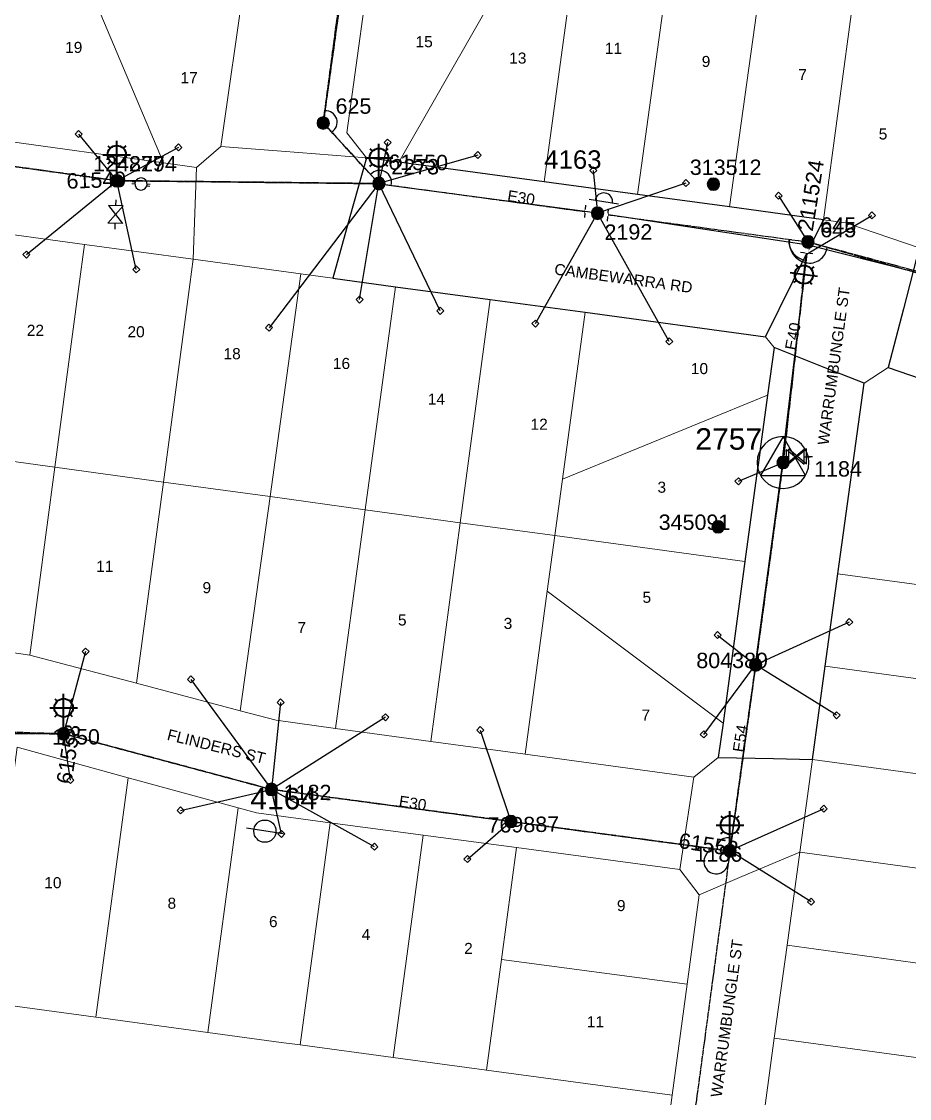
# Model space of a CAD drawing. Header units: metres. Extents: x 308227 to 308844, y 6250515 to 6251122.
# Drawn here: x 308340.4 to 308484.8, y 6250651.2 to 6250826.3 of the extents above; entities that cross this region are included whole.
import ezdxf
from ezdxf.enums import TextEntityAlignment as Align

# ---------------------------------------------------------------- set-up
doc = ezdxf.new("R2010")
doc.units = ezdxf.units.M
doc.linetypes.add('Cable Exist OH', pattern=[1, 1, 0])
doc.layers.get('0').update_dxf_attribs({"color": 6})
for name, color, linetype, lineweight in [('Cadastre Land Parcels_SP_EXT', 9, 'Continuous', 5), ('Cadastre Road Names_SP_HV_LV_SL_EXT', 9, 'Continuous', 5), ('Cadastre Roads_SP_EXT', 9, 'Continuous', 5)]:
    doc.layers.add(name, color=color, linetype=linetype, lineweight=lineweight)
for name, color, linetype in [('Equip_SP_HV_EXT', 7, 'Continuous'), ('Equip_SP_LV_EXT', 7, 'Continuous'), ('Equip_SP_SL_EXT', 7, 'Continuous'), ('Mains_HV_EXT', 7, 'Continuous'), ('Mains_LV_EXT', 7, 'Continuous'), ('Mains_SL_EXT', 7, 'Continuous'), ('OH_Details_SP_MISC', 7, 'Continuous'), ('Services_SP_EXT', 7, 'Continuous'), ('Sub_SP_TR_HV_LV_EXT', 7, 'Continuous'), ('SupportsOH_SP_TR_HV_LV_SL_EXT', 7, 'Continuous')]:
    doc.layers.add(name, color=color, linetype=linetype)
doc.layers.add('Features_HIDE', color=1, linetype='Continuous', plot=False)
doc.layers.get('0').freeze()
doc.styles.add('HVSW_LABEL', font='arial.ttf')
doc.styles.add('iecARIAL', font='arial.ttf', dxfattribs={"height": 2})
doc.styles.add('POLE_LABEL', font='arial.ttf')
doc.styles.get("Standard").update_dxf_attribs({"font": 'arial.ttf'})

# ---------------------------------------------------------------- blocks, each defined once
blk = doc.blocks.new('SUB_POLE_EXT')
blk.add_wipeout([(0, 4.22), (0.42, 4.2), (0.83, 4.14), (1.21, 4.05), (1.62, 3.9), (1.99, 3.72), (2.35, 3.51), (2.68, 3.26), (2.99, 2.99), (3.28, 2.66), (3.52, 2.34), (3.76, 1.92), (3.9, 1.62), (4.04, 1.23), (4.18, 0.63), (4.22, 0), (4.18, -0.61), (4.06, -1.15), (3.9, -1.62), (3.58, -2.24), (3.22, -2.73), (2.97, -3.01), (2.68, -3.26), (2.36, -3.5), (2, -3.72), (1.64, -3.89), (1.25, -4.03), (0.82, -4.14), (0.42, -4.2), (0, -4.22), (-0.41, -4.2), (-0.8, -4.15), (-1.21, -4.05), (-1.62, -3.9), (-1.99, -3.73), (-2.35, -3.51), (-2.68, -3.26), (-2.96, -3.02), (-3.23, -2.72), (-3.51, -2.35), (-3.71, -2.01), (-3.91, -1.6), (-4.05, -1.21), (-4.16, -0.76), (-4.22, -0.14), (-4.21, 0.39), (-4.14, 0.83), (-4.03, 1.27), (-3.9, 1.63), (-3.71, 2.02), (-3.5, 2.37), (-3.28, 2.67), (-2.99, 2.99), (-2.68, 3.27), (-2.33, 3.52), (-1.98, 3.73), (-1.63, 3.9), (-1.2, 4.05), (-0.78, 4.15), (-0.4, 4.21)])
blk.add_line((2.16, 0.48), (2.16, 0.48, 0))
blk.add_lwpolyline([(-4.22, 0, 1), (4.22, 0, 1)], format="xyb", close=True)
blk.add_lwpolyline([(2.14, 0.52), (0, 4.22), (-3.66, -2.11), (3.66, -2.11)], close=True)
for tag, height, flags, p in [('ASSET_NUM', 3.5, 8, (2, 2)), ('STREET_CODE', 0.2, 9, (1.5, 0)), ('CONSTRUCTED_VOLTAGE', 0.2, 9, (1.5, -0.2)), ('OPERATING_VOLTAGE', 0.2, 9, (1.5, -0.6)), ('OPERATED_BY', 0.2, 9, (1.5, -0.8)), ('ORIENTATION', 0.2, 9, (1.5, -1.2)), ('OWNED_BY', 0.2, 9, (1.5, -1.4)), ('SECONDARY_VOLTAGE', 0.2, 9, (1.5, -1.6)), ('STATE', 0.2, 9, (1.5, -1.8)), ('NO_PHASES', 0.2, 9, (1.5, -0.4)), ('MAINTAINED_BY', 0.2, 9, (1.5, -1)), ('SUBSTATION_TYPE', 0.2, 9, (1.5, -2)), ('STREETNAME', 0.2, 9, (1.5, -2.8)), ('SUBURB', 0.2, 9, (1.5, -3)), ('Z', 0.2, 1, (1.5, -3.4)), ('USAGE', 0.2, 9, (1.5, -2.2)), ('LEGEND', 0.2, 9, (1.5, -2.4)), ('LOCATION', 0.2, 9, (1.5, -2.6)), ('NOTES', 0.2, 9, (1.5, -3.2))]:
    blk.add_attdef(tag, text='', height=height, dxfattribs=dict(flags=flags)).set_placement(p, align=Align.MIDDLE_LEFT)
blk = doc.blocks.new('LV_OH_LINKS_OPEN_EXT')
for p, q in [((-0.17, 4.97), (-0.17, 5.46)), ((0.17, 4.97), (0.17, 5.46)), ((-0.17, 3), (-0.17, 2.5)), ((0.17, 3), (0.17, 2.5))]:
    blk.add_line(p, q)
blk.add_lwpolyline([(0, 2.99, 1), (0, 4.98, 1)], format="xyb", close=True)
at = {"flags": 9}
for tag, p in [('ACTUAL_STATUS', (0, 0)), ('CONSTRUCTED_VOLTAGE', (0, -0.2)), ('OPERATING_VOLTAGE', (0, -0.6)), ('ORIENTATION', (0, -0.8)), ('OWNED_BY', (0, -1)), ('STATE', (0, -1.2)), ('SWITCH_TYPE', (0, -1.4)), ('NO_PHASES', (0, -0.4)), ('USAGE', (0, -1.6)), ('LEGEND', (0, -1.8)), ('NOTES', (0, -2))]:
    blk.add_attdef(tag, text='', height=0.2, dxfattribs=at).set_placement(p, align=Align.MIDDLE_LEFT)
at = {"flags": 1}
blk.add_attdef('Z', (0, 0), '', height=0.2, dxfattribs=at)
blk = doc.blocks.new('LV_OH_LINKS_DISTFUSE_EXT')
for p, q in [((0, 0), (0.96, 0)), ((3.84, 0), (4.8, 0))]:
    blk.add_line(p, q)
blk.add_lwpolyline([(3.84, -1.2), (3.84, 1.2), (0.96, -1.2), (0.96, 1.2)], close=True)
at = {"flags": 9}
for tag, p in [('ACTUAL_STATUS', (0, 0)), ('CONSTRUCTED_VOLTAGE', (0, -0.2)), ('OPERATING_VOLTAGE', (0, -0.6)), ('ORIENTATION', (0, -0.8)), ('OWNED_BY', (0, -1)), ('STATE', (0, -1.2)), ('SWITCH_TYPE', (0, -1.4)), ('NO_PHASES', (0, -0.4)), ('USAGE', (0, -1.6)), ('NOTES', (0, -1.8))]:
    blk.add_attdef(tag, text='', height=0.2, dxfattribs=at).set_placement(p, align=Align.MIDDLE_LEFT)
at = {"flags": 1}
blk.add_attdef('Z', (0, 0), '', height=0.2, dxfattribs=at)
blk = doc.blocks.new('SL_LANTERN_EXT')
at = {"lineweight": 40}
for p, q in [((-1.46, 5.68), (-1.06, 5.28)), ((0, 1.97), (0, 6.47)), ((1.46, 5.68), (1.06, 5.28)), ((-2.25, 4.22), (2.25, 4.22)), ((-1.46, 2.76), (-1.06, 3.16)), ((0, 0), (0, 2.72)), ((1.46, 2.76), (1.06, 3.16))]:
    blk.add_line(p, q, dxfattribs=at)
blk.add_circle((0, 4.22), 1.5, dxfattribs=at)
at = {"style": 'iecARIAL', "flags": 8}
blk.add_attdef('ASSET_NUM', (1.5, 1.5), '', height=2.5, dxfattribs=at)
for tag, p, height, flags in [('OPERATING_VOLTAGE', (0.98, -1.65), 0.2, 9), ('ORIENTATION', (0.98, -1.85), 0.2, 9), ('CONSTRUCTED_VOLTAGE', (0.98, -0.65), 0.2, 9), ('CONTROL_TYPE', (0.98, -0.85), 0.2, 9), ('LANTERN_PURPOSE', (0.98, -1.05), 0.2, 9), ('LANTERN_TYPE', (0.98, -1.25), 0.2, 9), ('NO_PHASES', (0.98, -1.45), 0.2, 9), ('LNUMBER', (2.18, -3.25), 2.5, 8), ('OWNED_BY', (0.98, -2.05), 0.2, 9), ('STATE', (0.98, -2.25), 0.2, 9), ('USAGE', (0.98, -2.45), 0.2, 9), ('CEXIST', (0.98, -2.65), 0.2, 9), ('CNEW', (0.98, -2.85), 0.2, 9), ('CNUMBER', (0.98, -3.05), 0.2, 9), ('CREMOVE', (0.98, -3.25), 0.2, 9), ('CREPLACE', (0.98, -3.45), 0.2, 9), ('LKINGHEIGHT', (0.98, -3.65), 0.2, 9), ('LBRACKET', (0.98, -3.85), 0.2, 9), ('LBRACKETVOCAB', (0.98, -4.05), 0.2, 9), ('LCATEGORY', (0.98, -4.25), 0.2, 9), ('LCHARGE1', (0.98, -4.45), 0.2, 9), ('LCHARGE1PERCENT', (0.98, -4.65), 0.2, 9), ('LCHARGE2', (0.98, -4.85), 0.2, 9), ('LCHARGE2PERCENT', (0.98, -5.05), 0.2, 9), ('LCHARGE3', (0.98, -5.25), 0.2, 9), ('LCHARGE3PERCENT', (0.98, -5.45), 0.2, 9), ('LEXIST', (0.98, -5.65), 0.2, 9), ('LLAMP', (0.98, -5.85), 0.2, 9), ('LLAMPVOCAB', (0.98, -6.05), 0.2, 9), ('LMAST', (0.98, -6.25), 0.2, 9), ('LMASTVOCAB', (0.98, -6.45), 0.2, 9), ('LNEW', (0.98, -6.65), 0.2, 9), ('LANTNUMBER', (0.98, -6.85), 0.2, 9), ('LOUTREACH', (0.98, -7.25), 0.2, 9), ('LOUTREACHVOCAB', (0.98, -7.45), 0.2, 9), ('LRATECODE', (0.98, -7.65), 0.2, 9), ('LREMOVE', (0.98, -7.85), 0.2, 9), ('LREPLACE', (0.98, -8.05), 0.2, 9), ('LTYPE', (0.98, -8.25), 0.2, 9), ('LTYPEVOCAB', (0.98, -8.45), 0.2, 9), ('LEGEND', (0.98, -8.65), 0.2, 9), ('LOCATION', (0.98, -8.85), 0.2, 9), ('STREETNAME', (0.98, -9.25), 0.2, 9), ('SUBURB', (0.98, -9.45), 0.2, 1), ('NOTES', (0.98, -9.05), 0.2, 9)]:
    blk.add_attdef(tag, p, '', height=height, dxfattribs=dict(flags=flags))
blk = doc.blocks.new('*U135')
at = {"lineweight": 40}
for p, q in [((0, 0), (-0.48, -3.84)), ((-0.38, -3.09), (-0.94, -7.56)), ((1.57, -5.6), (-2.89, -5.05)), ((-1.93, -3.7), (-1.58, -4.14)), ((0.97, -4.06), (0.52, -4.4)), ((-2.29, -6.59), (-1.84, -6.25)), ((0.61, -6.95), (0.26, -6.51))]:
    blk.add_line(p, q, dxfattribs=at)
blk.add_circle((-0.66, -5.32), 1.5, dxfattribs=at)
at = {"style": 'iecARIAL', "flags": 8}
blk.add_attdef('ASSET_NUM', (1.5, 1.5), '', height=2.5, dxfattribs=at)
for tag, p, height, flags in [('OPERATING_VOLTAGE', (0.98, -1.65), 0.2, 9), ('ORIENTATION', (0.98, -1.85), 0.2, 9), ('CONSTRUCTED_VOLTAGE', (0.98, -0.65), 0.2, 9), ('CONTROL_TYPE', (0.98, -0.85), 0.2, 9), ('LANTERN_PURPOSE', (0.98, -1.05), 0.2, 9), ('LANTERN_TYPE', (0.98, -1.25), 0.2, 9), ('NO_PHASES', (0.98, -1.45), 0.2, 9), ('LNUMBER', (2.18, -3.25), 2.5, 8), ('OWNED_BY', (0.98, -2.05), 0.2, 9), ('STATE', (0.98, -2.25), 0.2, 9), ('USAGE', (0.98, -2.45), 0.2, 9), ('CEXIST', (0.98, -2.65), 0.2, 9), ('CNEW', (0.98, -2.85), 0.2, 9), ('CNUMBER', (0.98, -3.05), 0.2, 9), ('CREMOVE', (0.98, -3.25), 0.2, 9), ('CREPLACE', (0.98, -3.45), 0.2, 9), ('LKINGHEIGHT', (0.98, -3.65), 0.2, 9), ('LBRACKET', (0.98, -3.85), 0.2, 9), ('LBRACKETVOCAB', (0.98, -4.05), 0.2, 9), ('LCATEGORY', (0.98, -4.25), 0.2, 9), ('LCHARGE1', (0.98, -4.45), 0.2, 9), ('LCHARGE1PERCENT', (0.98, -4.65), 0.2, 9), ('LCHARGE2', (0.98, -4.85), 0.2, 9), ('LCHARGE2PERCENT', (0.98, -5.05), 0.2, 9), ('LCHARGE3', (0.98, -5.25), 0.2, 9), ('LCHARGE3PERCENT', (0.98, -5.45), 0.2, 9), ('LEXIST', (0.98, -5.65), 0.2, 9), ('LLAMP', (0.98, -5.85), 0.2, 9), ('LLAMPVOCAB', (0.98, -6.05), 0.2, 9), ('LMAST', (0.98, -6.25), 0.2, 9), ('LMASTVOCAB', (0.98, -6.45), 0.2, 9), ('LNEW', (0.98, -6.65), 0.2, 9), ('LANTNUMBER', (0.98, -6.85), 0.2, 9), ('LOUTREACH', (0.98, -7.25), 0.2, 9), ('LOUTREACHVOCAB', (0.98, -7.45), 0.2, 9), ('LRATECODE', (0.98, -7.65), 0.2, 9), ('LREMOVE', (0.98, -7.85), 0.2, 9), ('LREPLACE', (0.98, -8.05), 0.2, 9), ('LTYPE', (0.98, -8.25), 0.2, 9), ('LTYPEVOCAB', (0.98, -8.45), 0.2, 9), ('LEGEND', (0.98, -8.65), 0.2, 9), ('LOCATION', (0.98, -8.85), 0.2, 9), ('STREETNAME', (0.98, -9.25), 0.2, 9), ('SUBURB', (0.98, -9.45), 0.2, 1), ('NOTES', (0.98, -9.05), 0.2, 9)]:
    blk.add_attdef(tag, p, '', height=height, dxfattribs=dict(flags=flags))
blk = doc.blocks.new('CCP_EXT')
at = {"flags": 9}
for tag, p in [('STATE', (0, -1.8)), ('LIFE_SUPPORT', (0, -1.6)), ('NOTES', (0, -2))]:
    blk.add_attdef(tag, text='', height=0.2, dxfattribs=at).set_placement(p, align=Align.MIDDLE_LEFT)
blk.add_wipeout([(0, 0.57), (0.57, 0), (0, -0.57), (-0.57, 0)])
blk.add_lwpolyline([(-0.57, 0), (0, 0.57), (0.57, 0), (0, -0.57), (-0.57, 0)])
at = {"flags": 1}
blk.add_attdef('Z', (0, 0), '', height=0.2, dxfattribs=at)
at = {"flags": 9}
for tag, p in [('CCP_TYPE', (0, 0)), ('CONSTRUCTED_VOLTAGE', (0, -0.2)), ('OPERATING_VOLTAGE', (0, -0.6)), ('ORIENTATION', (0, -0.8)), ('OWNED_BY', (0, -1)), ('NO_PHASES', (0, -0.4)), ('USAGE', (0, -1.2)), ('LEGEND', (0, -1.4))]:
    blk.add_attdef(tag, text='', height=0.2, dxfattribs=at).set_placement(p, align=Align.MIDDLE_LEFT)
blk = doc.blocks.new('POLE_EXT')
blk.add_hatch(color=256).paths.add_polyline_path([(-1, 0, 1), (1, 0, 1)])
blk.add_lwpolyline([(-1, 0, 1), (1, 0, 1)], format="xyb", close=True)
for tag, height, flags, p in [('pNumber', 2.5, 8, (-17.84, 2.07)), ('OWNED_BY', 0.2, 9, (1.35, -0.4)), ('SPECIAL_USE', 0.2, 9, (1.35, -0.8)), ('STATE', 0.2, 9, (1.35, -1)), ('cLV', 0.2, 9, (1.35, -1.4)), ('hDepth', 0.2, 9, (1.35, -1.6)), ('hDia', 0.2, 9, (1.35, -1.8)), ('PARENT', 0.2, 9, (1.35, -0.6)), ('USAGE', 0.2, 9, (1.35, -1.2)), ('cHV', 0.2, 9, (1.35, -2)), ('cLinedev', 0.2, 9, (1.35, -3.4)), ('LBRACKET', 0.2, 9, (1.35, -2.2)), ('LExisting', 0.2, 9, (1.35, -2.4)), ('LANTNUMBER', 0.2, 9, (1.35, -2.6)), ('LOther', 0.2, 9, (1.35, -2.8)), ('LRemove', 0.2, 9, (1.35, -3)), ('LEGEND', 0.2, 9, (1.35, -3.2)), ('LOCATION', 0.2, 9, (1.35, -3.6)), ('pExisting', 0.2, 9, (1.35, -3.8)), ('pFooting', 0.2, 9, (1.35, -4.4)), ('pNew', 0.2, 9, (1.35, -4.6)), ('pRelocate', 0.2, 9, (1.35, -5)), ('pRemove', 0.2, 9, (1.35, -5.2)), ('PFNUMBER', 0.2, 9, (1.35, -4)), ('NEWPFNUMBER', 0.2, 9, (1.35, -4.2)), ('pReplace', 0.2, 9, (1.35, -5.4)), ('pStay', 0.2, 9, (1.35, -5.6)), ('pType', 0.2, 9, (1.35, -5.8)), ('cspan', 0.2, 9, (1.35, -6)), ('STREETNAME', 0.2, 9, (1.35, -6.2)), ('SUBURB', 0.2, 9, (1.35, -6.4)), ('OPERATED_BY', 0.2, 9, (1.36, -7.01)), ('NOTES', 0.2, 9, (1.35, -6.6)), ('MAINTAINED_BY', 0.2, 9, (1.36, -6.81))]:
    blk.add_attdef(tag, text='', height=height, dxfattribs=dict(flags=flags)).set_placement(p, align=Align.MIDDLE_LEFT)
at = {"style": 'POLE_LABEL'}
for tag, height, flags, p in [('ASSET_NUM', 2.5, 8, (2, 2)), ('STRUCTURE_PLANT_NUMBER', 0.2, 9, (1.35, 0.03)), ('STREET_CODE', 0.2, 9, (1.35, -0.2))]:
    blk.add_attdef(tag, text='', height=height, dxfattribs=dict(at, flags=flags)).set_placement(p, align=Align.MIDDLE_LEFT)
at = {"flags": 1}
blk.add_attdef('Z', (1.35, -7.33), '', height=0.2, dxfattribs=at)
blk = doc.blocks.new('*U159')
blk.add_line((3.11, 2.01), (-1.69, 2.01))
blk.add_lwpolyline([(2.15, 2.01, 0.414214), (0.71, 3.45, 0.414214), (-0.73, 2.01)], format="xyb")
for tag, height, flags, p in [('ASSET_NUM', 2.5, 8, (2, 2)), ('STREET_CODE', 0.2, 9, (1.5, 0)), ('ACTUAL_STATUS', 0.2, 9, (1.5, -0.2)), ('CONSTRUCTED_VOLTAGE', 0.2, 9, (1.5, -0.4)), ('OPERATING_VOLTAGE', 0.2, 9, (1.5, -0.8)), ('ORIENTATION', 0.2, 9, (1.5, -1)), ('OWNED_BY', 0.2, 9, (1.5, -1.2)), ('OPERATED_BY', 0.2, 9, (1.5, -1.4)), ('STATE', 0.2, 9, (1.5, -1.8)), ('NO_PHASES', 0.2, 9, (1.5, -0.6)), ('MAINTAINED_BY', 0.2, 9, (1.5, -1.6)), ('SWITCH_TYPE', 0.2, 9, (1.5, -2)), ('STREETNAME', 0.2, 9, (1.5, -2.8)), ('SUBURB', 0.2, 9, (1.5, -3)), ('Z', 0.2, 1, (1.5, -3.6)), ('USAGE', 0.2, 9, (1.5, -2.2)), ('LEGEND', 0.2, 9, (1.5, -2.4)), ('LOCATION', 0.2, 9, (1.5, -2.6)), ('NOTES', 0.2, 9, (1.5, -3.2)), ('LABEL_ALIGNMENT', 0.2, 9, (1.5, -3.4))]:
    blk.add_attdef(tag, text='', height=height, dxfattribs=dict(flags=flags)).set_placement(p, align=Align.MIDDLE_LEFT)
blk = doc.blocks.new('HV_ABS_CLOSED_EXT')
blk.add_line((-3, 6.87), (3, 6.87))
blk.add_circle((0, 6.87), 1.8)
at = {"style": 'HVSW_LABEL'}
for tag, height, flags, p in [('ASSET_NUM', 3.5, 8, (2, 2)), ('STREET_CODE', 0.2, 9, (0, -0.2))]:
    blk.add_attdef(tag, text='', height=height, dxfattribs=dict(at, flags=flags)).set_placement(p, align=Align.MIDDLE_LEFT)
at = {"flags": 1}
blk.add_attdef('Z', (0, 0), '', height=0.2, dxfattribs=at)
at = {"flags": 9}
for tag, p in [('ACTUAL_STATUS', (0, -0.4)), ('CONSTRUCTED_VOLTAGE', (0, -0.6)), ('OPERATING_VOLTAGE', (0, -1)), ('ORIENTATION', (0, -1.2)), ('OWNED_BY', (0, -1.4)), ('STATE', (0, -1.6)), ('SWITCH_TYPE', (0, -1.8)), ('NO_PHASES', (0, -0.8)), ('STREETNAME', (0, -2.6)), ('SUBURB', (0, -2.8)), ('USAGE', (0, -2)), ('LEGEND', (0, -2.2)), ('LOCATION', (0, -2.4)), ('NOTES', (0, -3))]:
    blk.add_attdef(tag, text='', height=0.2, dxfattribs=at).set_placement(p, align=Align.MIDDLE_LEFT)
blk = doc.blocks.new('HV_DOF_CLOSED_EXT')
for p, q in [((0, 7.9), (0, 6.94)), ((0, 4.06), (0, 3.1))]:
    blk.add_line(p, q)
blk.add_lwpolyline([(-1.2, 4.06), (1.2, 4.06), (-1.2, 6.94), (1.2, 6.94)], close=True)
for tag, height, flags, p in [('ASSET_NUM', 2.5, 8, (2, 2)), ('STREET_CODE', 0.2, 9, (1.5, 0)), ('ACTUAL_STATUS', 0.2, 9, (1.5, -0.2)), ('CONSTRUCTED_VOLTAGE', 0.2, 9, (1.5, -0.4)), ('OPERATING_VOLTAGE', 0.2, 9, (1.5, -0.8)), ('ORIENTATION', 0.2, 9, (1.5, -1)), ('OWNED_BY', 0.2, 9, (1.5, -1.2)), ('OPERATED_BY', 0.2, 9, (1.5, -1.4)), ('STATE', 0.2, 9, (1.5, -1.8)), ('NO_PHASES', 0.2, 9, (1.5, -0.6)), ('MAINTAINED_BY', 0.2, 9, (1.5, -1.6)), ('SWITCH_TYPE', 0.2, 9, (1.5, -2)), ('STREETNAME', 0.2, 9, (1.5, -2.8)), ('SUBURB', 0.2, 9, (1.5, -3)), ('Z', 0.2, 1, (1.5, -3.6)), ('USAGE', 0.2, 9, (1.5, -2.2)), ('LEGEND', 0.2, 9, (1.5, -2.4)), ('LOCATION', 0.2, 9, (1.5, -2.6)), ('NOTES', 0.2, 9, (1.5, -3.2)), ('LABEL_ALIGNMENT', 0.2, 9, (1.5, -3.4))]:
    blk.add_attdef(tag, text='', height=height, dxfattribs=dict(flags=flags)).set_placement(p, align=Align.MIDDLE_LEFT)
blk = doc.blocks.new('End Shackle_NEW')
blk.add_line((1, 1.81), (-1, 1.81))
at = {"flags": 1}
blk.add_attdef('Z', (0, 0), '', height=0.2, dxfattribs=at)
at = {"flags": 9}
for tag, p in [('CONNECTOR_TYPE', (0, 0)), ('CONSTRUCTED_VOLTAGE', (0, -0.2)), ('OPERATING_VOLTAGE', (0, -0.6)), ('ORIENTATION', (0, -0.8)), ('OWNED_BY', (0, -1)), ('STATE', (0, -1.2)), ('NO_PHASES', (0, -0.4)), ('USAGE', (0, -1.4)), ('NOTES', (0, -1.6)), ('MAINTAINED_BY', (0, -1.81)), ('OPERATED_BY', (0, -2.01))]:
    blk.add_attdef(tag, text='', height=0.2, dxfattribs=at).set_placement(p, align=Align.MIDDLE_LEFT)
blk.add_wipeout([(-0.25, 0), (-0.25, 1.81), (0.25, 1.82), (0.25, 0)])
blk = doc.blocks.new('*U157')
blk.add_line((0.69, 2.04), (-1.29, 1.73))
at = {"flags": 1}
blk.add_attdef('Z', (0, 0), '', height=0.2, dxfattribs=at)
at = {"flags": 9}
for tag, p in [('CONNECTOR_TYPE', (0, 0)), ('CONSTRUCTED_VOLTAGE', (0, -0.2)), ('OPERATING_VOLTAGE', (0, -0.6)), ('ORIENTATION', (0, -0.8)), ('OWNED_BY', (0, -1)), ('STATE', (0, -1.2)), ('NO_PHASES', (0, -0.4)), ('USAGE', (0, -1.4)), ('NOTES', (0, -1.6)), ('MAINTAINED_BY', (0, -1.81)), ('OPERATED_BY', (0, -2.01))]:
    blk.add_attdef(tag, text='', height=0.2, dxfattribs=at).set_placement(p, align=Align.MIDDLE_LEFT)
blk.add_wipeout([(-0.25, -0.04), (-0.55, 1.85), (-0.05, 1.93), (0.25, 0.04)])
blk = doc.blocks.new('*U158')
blk.add_line((0.9, 1.91), (-1.1, 1.81))
at = {"flags": 1}
blk.add_attdef('Z', (0, 0), '', height=0.2, dxfattribs=at)
at = {"flags": 9}
for tag, p in [('CONNECTOR_TYPE', (0, 0)), ('CONSTRUCTED_VOLTAGE', (0, -0.2)), ('OPERATING_VOLTAGE', (0, -0.6)), ('ORIENTATION', (0, -0.8)), ('OWNED_BY', (0, -1)), ('STATE', (0, -1.2)), ('NO_PHASES', (0, -0.4)), ('USAGE', (0, -1.4)), ('NOTES', (0, -1.6)), ('MAINTAINED_BY', (0, -1.81)), ('OPERATED_BY', (0, -2.01))]:
    blk.add_attdef(tag, text='', height=0.2, dxfattribs=at).set_placement(p, align=Align.MIDDLE_LEFT)
blk.add_wipeout([(-0.25, -0.01), (-0.35, 1.85), (0.15, 1.87), (0.25, 0.01)])

msp = doc.modelspace()

# ---------------------------------------------------------------- linework, layer by layer
at = {"layer": 'Cadastre Land Parcels_SP_EXT', "linetype": 'Continuous'}
for points in [[(308416.22, 6250838.43), (308397.8, 6250840.93), (308393.31, 6250808.22), (308396.52, 6250804.19), (308401.78, 6250803.48), (308421.34, 6250837.71), (308416.22, 6250838.43)], [(308349.46, 6250836.63), (308340.19, 6250837.92), (308336.86, 6250807.03), (308363.53, 6250803.35), (308349.46, 6250836.63)], [(308430.34, 6250836.5), (308421.34, 6250837.71), (308401.78, 6250803.48), (308425.42, 6250800.27), (308430.34, 6250836.5)], [(308363.53, 6250803.35), (308368.87, 6250802.61), (308372.83, 6250805.99), (308376.68, 6250832.94), (308349.46, 6250836.63), (308363.53, 6250803.35)], [(308434.41, 6250835.96), (308430.34, 6250836.5), (308425.42, 6250800.27), (308440.59, 6250798.21), (308445.55, 6250834.43), (308434.41, 6250835.96)], [(308460.56, 6250832.4), (308452.83, 6250833.46), (308445.55, 6250834.43), (308440.59, 6250798.21), (308455.54, 6250796.17), (308460.56, 6250832.4)], [(308475.68, 6250830.34), (308471.06, 6250830.99), (308460.56, 6250832.4), (308455.54, 6250796.17), (308470.82, 6250794.1), (308475.68, 6250830.34)], [(308491.66, 6250828.17), (308475.68, 6250830.34), (308470.82, 6250794.1), (308474.46, 6250793.6), (308486.37, 6250789.52), (308491.66, 6250828.17)], [(308350.67, 6250790.08), (308332.47, 6250792.54), (308327.66, 6250756.34), (308345.83, 6250753.85), (308349.76, 6250783.23), (308350.67, 6250790.08)], [(308368.35, 6250787.68), (308350.67, 6250790.08), (308349.76, 6250783.23), (308345.83, 6250753.85), (308363.5, 6250751.44), (308367.8, 6250783.58), (308368.35, 6250787.68)], [(308385.85, 6250785.31), (308368.35, 6250787.68), (308367.8, 6250783.58), (308363.5, 6250751.44), (308380.84, 6250749.06), (308385.85, 6250785.31)], [(308401.24, 6250783.21), (308391.04, 6250784.6), (308385.85, 6250785.31), (308380.84, 6250749.06), (308396.31, 6250746.94), (308401.24, 6250783.21)], [(308416.62, 6250781.11), (308401.24, 6250783.21), (308396.31, 6250746.94), (308411.75, 6250744.82), (308416.62, 6250781.11)], [(308428.39, 6250751.92), (308432.05, 6250779.05), (308416.62, 6250781.11), (308411.75, 6250744.82), (308427.13, 6250742.74), (308428.39, 6250751.92)], [(308491.19, 6250734.08), (308495.64, 6250765.58), (308493.62, 6250765.85), (308481.35, 6250770.06), (308477.41, 6250767.49), (308473.17, 6250736.51), (308491.19, 6250734.08)], [(308345.83, 6250753.85), (308327.66, 6250756.34), (308323.62, 6250725.91), (308341.77, 6250723.29), (308345.83, 6250753.85)], [(308363.5, 6250751.44), (308345.83, 6250753.85), (308341.77, 6250723.29), (308359.09, 6250718.7), (308363.5, 6250751.44)], [(308380.84, 6250749.06), (308363.5, 6250751.44), (308359.09, 6250718.7), (308375.98, 6250714.23), (308380.84, 6250749.06)], [(308396.31, 6250746.94), (308380.84, 6250749.06), (308375.98, 6250714.23), (308381.81, 6250712.69), (308391.48, 6250711.37), (308396.31, 6250746.94)], [(308411.75, 6250744.82), (308396.31, 6250746.94), (308391.48, 6250711.37), (308406.98, 6250709.26), (308411.75, 6250744.82)], [(308425.91, 6250733.7), (308427.13, 6250742.74), (308411.75, 6250744.82), (308406.98, 6250709.26), (308422.32, 6250707.17), (308425.91, 6250733.7)], [(308458.05, 6250738.52), (308427.13, 6250742.74), (308425.91, 6250733.7), (308454.48, 6250712.2), (308458.05, 6250738.52)], [(308509.39, 6250731.62), (308491.19, 6250734.08), (308473.17, 6250736.51), (308471.11, 6250721.46), (308507.26, 6250716.54), (308509.39, 6250731.62)], [(308454.48, 6250712.2), (308425.91, 6250733.7), (308422.32, 6250707.17), (308449.72, 6250703.44), (308453.72, 6250706.63), (308454.48, 6250712.2)], [(308507.26, 6250716.54), (308471.11, 6250721.46), (308469.04, 6250706.31), (308505.17, 6250701.35), (308507.15, 6250715.21), (308507.26, 6250716.54)], [(308357.78, 6250703.35), (308339.71, 6250708.33), (308336.46, 6250683.87), (308334.13, 6250666.89), (308352.51, 6250664.39), (308357.78, 6250703.35)], [(308505.17, 6250701.35), (308469.04, 6250706.31), (308466.96, 6250691.22), (308503.18, 6250686.32), (308504.9, 6250698.69), (308505.17, 6250701.35)], [(308375.63, 6250698.45), (308357.78, 6250703.35), (308352.51, 6250664.39), (308370.71, 6250661.93), (308375.63, 6250698.45)], [(308390.6, 6250696.02), (308378.61, 6250697.65), (308375.63, 6250698.45), (308370.71, 6250661.93), (308382.64, 6250660.28), (308385.75, 6250659.89), (308390.6, 6250696.02)], [(308405.75, 6250693.98), (308390.6, 6250696.02), (308385.75, 6250659.89), (308400.83, 6250657.84), (308405.75, 6250693.98)], [(308418.47, 6250673.8), (308420.92, 6250691.97), (308405.75, 6250693.98), (308400.83, 6250657.84), (308416.01, 6250655.79), (308418.47, 6250673.8)], [(308450.63, 6250684.32), (308447.45, 6250688.4), (308420.92, 6250691.97), (308418.47, 6250673.8), (308448.66, 6250669.76), (308450.63, 6250684.32)], [(308502.7, 6250682.55), (308503.18, 6250686.32), (308466.96, 6250691.22), (308464.89, 6250676.09), (308501.06, 6250671.14), (308502.7, 6250682.55)], [(308501.06, 6250671.14), (308464.89, 6250676.09), (308462.82, 6250660.97), (308499.03, 6250656.07), (308500.57, 6250667.33), (308501.06, 6250671.14)], [(308448.66, 6250669.76), (308418.47, 6250673.8), (308416.01, 6250655.79), (308446.23, 6250651.69), (308448.66, 6250669.76)]]:
    msp.add_lwpolyline(points, close=True, dxfattribs=at)
at = {"layer": 'Cadastre Roads_SP_EXT', "linetype": 'Continuous'}
msp.add_lwpolyline([(308464.89, 6250676.09), (308466.96, 6250691.22), (308457.56, 6250687.25), (308450.63, 6250684.32), (308448.66, 6250669.76), (308446.23, 6250651.69), (308442.57, 6250624.54), (308441.83, 6250619.06), (308447.97, 6250615.98), (308456.1, 6250611.88), (308458.38, 6250628.55), (308460.66, 6250645.2), (308462.82, 6250660.97), (308464.89, 6250676.09)], close=True, dxfattribs=at)
at = {"layer": 'Features_HIDE', "linetype": 'Continuous'}
msp.add_lwpolyline([(308501.24, 6250785.03), (308498.29, 6250785.43), (308486.37, 6250789.52), (308483.82, 6250779.63), (308481.35, 6250770.06), (308493.62, 6250765.85), (308495.64, 6250765.58), (308512.89, 6250763.21), (308514.19, 6250763.04), (308546.21, 6250758.66), (308547.65, 6250768.57), (308549.1, 6250778.6), (308516.32, 6250783.01), (308501.24, 6250785.03)], close=True, dxfattribs=at)
at = {"layer": 'Mains_HV_EXT', "linetype": 'Cable Exist OH'}
for points in [[(308398.54, 6250799.97), (308355.9, 6250800.45)], [(308398.54, 6250799.97), (308434.08, 6250795.14)]]:
    msp.add_lwpolyline(points, dxfattribs=at)
at = {"layer": 'Mains_HV_EXT', "color": 7, "linetype": 'Cable Exist OH'}
for points in [[(308434.08, 6250795.14), (308468.3, 6250790.49)], [(308464.25, 6250754.63), (308468.3, 6250790.49)], [(308468.3, 6250790.49), (308501.88, 6250781.52)]]:
    msp.add_lwpolyline(points, dxfattribs=at)
at = {"layer": 'Mains_HV_EXT', "linetype": 'Continuous'}
for points in [[(308465.28, 6250790.9, 0.391085), (308467.92, 6250787.12)], [(308467.92, 6250787.12, 0.450878), (308471.39, 6250789.6)], [(308455.89, 6250693.44, 0.59219), (308453.55, 6250691.71)]]:
    msp.add_lwpolyline(points, format="xyb", dxfattribs=at)
at = {"layer": 'Mains_LV_EXT', "linetype": 'Cable Exist OH'}
for points in [[(308394.07, 6250843.24), (308389.48, 6250809.83)], [(308355.9, 6250800.45), (308314.45, 6250806.18)], [(308355.9, 6250800.45), (308398.54, 6250799.97)], [(308398.54, 6250799.97), (308434.08, 6250795.14)], [(308455.61, 6250691.43), (308459.79, 6250721.68)], [(308347.27, 6250710.49), (308320.68, 6250711.23)], [(308419.99, 6250696.22), (308381.04, 6250701.44)], [(308455.61, 6250691.43), (308419.99, 6250696.22)], [(308455.61, 6250691.43), (308451.41, 6250660.25)]]:
    msp.add_lwpolyline(points, dxfattribs=at)
at = {"layer": 'Mains_LV_EXT', "linetype": 'Continuous'}
for points in [[(308390.83, 6250808.35, 0.793517), (308389.75, 6250811.81)], [(308400.52, 6250799.7, 0.801419), (308397.18, 6250801.44)], [(308465.2, 6250790.91, 0.413879), (308467.96, 6250787.52)], [(308453.63, 6250691.69, 2.419145), (308455.34, 6250689.45)]]:
    msp.add_lwpolyline(points, format="xyb", dxfattribs=at)
at = {"layer": 'Mains_LV_EXT', "color": 7, "linetype": 'Cable Exist OH'}
for points in [[(308434.08, 6250795.14), (308468.3, 6250790.49)], [(308468.3, 6250790.49), (308501.72, 6250781.56)]]:
    msp.add_lwpolyline(points, dxfattribs=at)
at = {"layer": 'Mains_SL_EXT', "linetype": 'Cable Exist OH'}
for points in [[(308355.9, 6250800.45), (308398.54, 6250799.97)], [(308468.3, 6250790.49), (308501.63, 6250781.04)], [(308347.27, 6250710.49), (308319.59, 6250710.7)], [(308455.61, 6250691.43), (308451.41, 6250660.25), (308447.33, 6250630.05), (308443.64, 6250603.75)]]:
    msp.add_lwpolyline(points, dxfattribs=at)
at = {"layer": 'OH_Details_SP_MISC', "color": 7, "linetype": 'Continuous'}
msp.add_lwpolyline([(308434.07, 6250795.24), (308468.35, 6250790), (308501.84, 6250781.54)], dxfattribs=at)

# ---------------------------------------------------------------- block references
at = {"layer": 'Equip_SP_HV_EXT'}
ref = msp.add_blockref('HV_DOF_CLOSED_EXT', (308355.9, 6250800.45), dxfattribs=dict(at, rotation=177.9838985730876))
ref.add_attrib('ASSET_NUM', '124879', dxfattribs={"layer": '0', "height": 2.5}).set_placement((308357.9, 6250801.2), align=Align.BOTTOM_CENTER)
at = {"layer": 'Equip_SP_LV_EXT', "rotation": 262.2806965500661}
msp.add_blockref('LV_OH_LINKS_OPEN_EXT', (308355.9, 6250800.45), dxfattribs=at)
at = {"layer": 'Equip_SP_SL_EXT'}
ref = msp.add_blockref('SL_LANTERN_EXT', (308355.9, 6250800.45), dxfattribs=at)
ref.add_attrib('ASSET_NUM', '61549', dxfattribs={"layer": '0', "height": 2.5, "rotation": 1.8777, "style": 'iecARIAL'}).set_placement((308357.4, 6250801.95), align=Align.TOP_RIGHT)
ref = msp.add_blockref('SL_LANTERN_EXT', (308398.54, 6250799.97), dxfattribs=at)
ref.add_attrib('ASSET_NUM', '61550', dxfattribs={"layer": '0', "height": 2.5, "rotation": 359.4737, "style": 'iecARIAL'}).set_placement((308400.04, 6250801.47), align=Align.BOTTOM_LEFT)
ref = msp.add_blockref('*U135', (308468.3, 6250790.49), dxfattribs=at)
ref.add_attrib('ASSET_NUM', '211524', dxfattribs={"layer": 'Features_HIDE', "height": 2.5, "rotation": 80.8549, "style": 'iecARIAL'}).set_placement((308469.8, 6250791.99), align=Align.BOTTOM_LEFT)
ref = msp.add_blockref('SL_LANTERN_EXT', (308347.27, 6250710.49), dxfattribs=at)
ref.add_attrib('ASSET_NUM', '61558', dxfattribs={"layer": '0', "height": 2.5, "rotation": 81.3407, "style": 'iecARIAL'}).set_placement((308348.77, 6250711.99), align=Align.MIDDLE_RIGHT)
ref = msp.add_blockref('SL_LANTERN_EXT', (308455.61, 6250691.43), dxfattribs=at)
ref.add_attrib('ASSET_NUM', '61552', dxfattribs={"layer": '0', "height": 2.5, "rotation": 351.234, "style": 'iecARIAL'}).set_placement((308457.11, 6250692.93), align=Align.TOP_RIGHT)
at = {"layer": 'Features_HIDE'}
ref = msp.add_blockref('POLE_EXT', (308453.67, 6250744.15), dxfattribs=at)
ref.add_attrib('ASSET_NUM', '345091', dxfattribs={"layer": '0', "height": 2.5, "style": 'POLE_LABEL'}).set_placement((308455.67, 6250744.9), align=Align.MIDDLE_RIGHT)
at = {"layer": 'SupportsOH_SP_TR_HV_LV_SL_EXT'}
ref = msp.add_blockref('POLE_EXT', (308389.48, 6250809.83), dxfattribs=at)
ref.add_attrib('ASSET_NUM', '625', dxfattribs={"layer": '0', "height": 2.5, "style": 'POLE_LABEL'}).set_placement((308391.48, 6250810.58), align=Align.BOTTOM_LEFT)
ref = msp.add_blockref('POLE_EXT', (308398.54, 6250799.97), dxfattribs=at)
ref.add_attrib('ASSET_NUM', '2273', dxfattribs={"layer": '0', "height": 2.5, "style": 'POLE_LABEL'}).set_placement((308400.54, 6250800.72), align=Align.BOTTOM_LEFT)
ref = msp.add_blockref('POLE_EXT', (308459.79, 6250721.68), dxfattribs=at)
ref.add_attrib('ASSET_NUM', '804389', dxfattribs={"layer": '0', "height": 2.5, "rotation": 0.0775, "style": 'POLE_LABEL'}).set_placement((308461.79, 6250722.43), align=Align.MIDDLE_RIGHT)
ref = msp.add_blockref('POLE_EXT', (308347.27, 6250710.49), dxfattribs=at)
ref.add_attrib('ASSET_NUM', '1050', dxfattribs={"layer": '0', "height": 2.5, "rotation": 0.0408, "style": 'POLE_LABEL'}).set_placement((308349.28, 6250711.24), align=Align.TOP_CENTER)
ref = msp.add_blockref('POLE_EXT', (308381.04, 6250701.44), dxfattribs=at)
ref.add_attrib('ASSET_NUM', '1182', dxfattribs={"layer": '0', "height": 2.5, "rotation": 359.9368, "style": 'POLE_LABEL'}).set_placement((308383.05, 6250702.2), align=Align.TOP_LEFT)
ref = msp.add_blockref('POLE_EXT', (308419.99, 6250696.22), dxfattribs=at)
ref.add_attrib('ASSET_NUM', '769887', dxfattribs={"layer": '0', "height": 2.5, "rotation": 1, "style": 'POLE_LABEL'}).set_placement((308421.99, 6250696.97), align=Align.TOP_CENTER)
ref = msp.add_blockref('POLE_EXT', (308455.61, 6250691.43), dxfattribs=dict(at, rotation=359.9398758097839))
ref.add_attrib('ASSET_NUM', '1186', dxfattribs={"layer": '0', "height": 2.5, "rotation": 0.0978, "style": 'POLE_LABEL'}).set_placement((308457.61, 6250692.18), align=Align.TOP_RIGHT)

# ---------------------------------------------------------------- texts
at = {"layer": 'Cadastre Land Parcels_SP_EXT'}
for s, p in [('15', (308404.49, 6250822.16)), ('19', (308347.51, 6250821.23)), ('11', (308435.26, 6250821.07)), ('13', (308419.72, 6250819.49)), ('9', (308451.02, 6250818.94)), ('17', (308366.27, 6250816.3)), ('7', (308466.73, 6250816.8)), ('5', (308479.8, 6250807.15)), ('22', (308341.28, 6250775.21)), ('20', (308357.65, 6250774.98)), ('18', (308373.27, 6250771.41)), ('16', (308391.05, 6250769.82)), ('10', (308449.26, 6250768.99)), ('14', (308406.48, 6250764.02)), ('12', (308423.19, 6250759.93)), ('3', (308443.82, 6250749.69)), ('11', (308352.55, 6250736.82)), ('9', (308369.85, 6250733.36)), ('5', (308441.39, 6250731.79)), ('5', (308401.63, 6250728.1)), ('3', (308418.82, 6250727.54)), ('7', (308385.28, 6250726.86)), ('7', (308441.23, 6250712.63)), ('10', (308344.12, 6250685.37)), ('8', (308364.16, 6250682.03)), ('9', (308437.23, 6250681.65)), ('6', (308380.66, 6250679.04)), ('4', (308395.73, 6250676.94)), ('2', (308412.39, 6250674.68)), ('11', (308432.34, 6250662.76))]:
    msp.add_text(s, height=1.8, dxfattribs=at).set_placement(p)
at = {"layer": 'Cadastre Road Names_SP_HV_LV_SL_EXT'}
msp.add_text('WARRUMBUNGLE ST', height=1.8, rotation=82.2349, dxfattribs=at).set_placement((308471.62, 6250757.34))
at = {"layer": 'Cadastre Roads_SP_EXT'}
for s, rotation, p in [('CAMBEWARRA RD', 352.2723, (308426.96, 6250785.21)), ('FLINDERS ST', 345.9695, (308363.96, 6250709.54)), ('WARRUMBUNGLE ST', 82.2548, (308454.25, 6250651.27))]:
    msp.add_text(s, height=1.8, rotation=rotation, dxfattribs=at).set_placement(p)
at = {"layer": 'Features_HIDE'}
msp.add_text('E40', height=1.8, rotation=79.3141, dxfattribs=at).set_placement((308466.3, 6250772.78))
at = {"layer": 'Mains_LV_EXT'}
for s, rotation, p in [('E30', 351.1437, (308419.32, 6250797.15)), ('E54', 81.1396, (308457.82, 6250707.39)), ('E30', 351.2339, (308401.68, 6250698.67))]:
    msp.add_text(s, height=1.8, rotation=rotation, dxfattribs=at).set_placement(p)

# ---------------------------------------------------------------- next in the draw order: block references
at = {"layer": 'Features_HIDE'}
for p in [(308433.37, 6250802.11), (308448.44, 6250800.06), (308463.52, 6250798.01), (308478.7, 6250794.81), (308423.97, 6250777.2)]:
    msp.add_blockref('CCP_EXT', p, dxfattribs=at)
at = {"layer": 'Services_SP_EXT'}
for p in [(308349.69, 6250808.04), (308365.93, 6250805.87), (308399.93, 6250806.64), (308414.6, 6250804.6), (308341.22, 6250788.43), (308359.07, 6250786.01), (308395.39, 6250781.11), (308408.51, 6250779.28), (308475.02, 6250728.66), (308453.6, 6250726.55), (308350.84, 6250723.86), (308367.97, 6250719.33), (308382.53, 6250715.59), (308399.59, 6250713.18), (308472.94, 6250713.51), (308415, 6250711.09), (308451.35, 6250710.39), (308348.38, 6250702.96), (308366.29, 6250698.03), (308470.85, 6250698.29), (308382.69, 6250694.21), (308397.8, 6250692.12), (308412.93, 6250690.1), (308468.79, 6250683.16)]:
    msp.add_blockref('CCP_EXT', p, dxfattribs=at)
at = {"layer": 'Services_SP_EXT', "rotation": 183.3649329248413}
msp.add_blockref('CCP_EXT', (308380.67, 6250776.54), dxfattribs=at)
at = {"layer": 'Sub_SP_TR_HV_LV_EXT'}
ref = msp.add_blockref('SUB_POLE_EXT', (308464.24, 6250754.61), dxfattribs=at)
ref.add_attrib('ASSET_NUM', '2757', dxfattribs={"layer": '0', "height": 3.5}).set_placement((308460.85, 6250758.44), align=Align.MIDDLE_RIGHT)

# ---------------------------------------------------------------- next in the draw order: linework, layer by layer
at = {"layer": 'Cadastre Land Parcels_SP_EXT', "linetype": 'Continuous'}
for points in [[(308461.7, 6250765.59), (308462.78, 6250773.34), (308461.37, 6250775.07), (308432.05, 6250779.05), (308428.39, 6250751.92), (308461.7, 6250765.59)], [(308461.7, 6250765.59), (308428.39, 6250751.92), (308427.13, 6250742.74), (308458.05, 6250738.52), (308461.7, 6250765.59)]]:
    msp.add_lwpolyline(points, close=True, dxfattribs=at)
at = {"layer": 'Cadastre Roads_SP_EXT', "linetype": 'Continuous'}
for points in [[(308401.49, 6250867.75), (308393.55, 6250873.18), (308383.4, 6250880.12), (308381.27, 6250865.2), (308379.11, 6250850.03), (308376.68, 6250832.94), (308372.83, 6250805.99), (308382.68, 6250805.24), (308396.52, 6250804.19), (308393.31, 6250808.22), (308397.8, 6250840.93), (308401.49, 6250867.75)], [(308255.07, 6250818.34), (308249.65, 6250819.09), (308248.38, 6250811.4), (308247.1, 6250803.6), (308279.25, 6250799.33), (308295.77, 6250797.1), (308312.3, 6250794.93), (308329.01, 6250792.74), (308332.47, 6250792.54), (308350.67, 6250790.08), (308368.35, 6250787.68), (308368.61, 6250795.15), (308368.87, 6250802.61), (308363.53, 6250803.35), (308336.86, 6250807.03), (308318.42, 6250809.59), (308300.38, 6250812.08), (308282.22, 6250814.59), (308255.07, 6250818.34)]]:
    msp.add_lwpolyline(points, close=True, dxfattribs=at)
msp.add_lwpolyline([(308339.71, 6250708.33), (308357.78, 6250703.35), (308375.63, 6250698.45), (308378.61, 6250697.65), (308390.6, 6250696.02), (308405.75, 6250693.98), (308420.92, 6250691.97), (308447.45, 6250688.4), (308448.59, 6250695.97), (308449.72, 6250703.44), (308422.32, 6250707.17), (308406.98, 6250709.26), (308391.48, 6250711.37), (308381.81, 6250712.69), (308375.98, 6250714.23), (308359.09, 6250718.7), (308341.77, 6250723.29), (308323.62, 6250725.91)], dxfattribs=at)
at = {"layer": 'Features_HIDE'}
for points in [[(308433.37, 6250802.11), (308434.08, 6250795.14)], [(308448.44, 6250800.06), (308434.08, 6250795.14)], [(308463.52, 6250798.01), (308468.3, 6250790.49)], [(308423.97, 6250777.2), (308434.08, 6250795.14)], [(308468.07, 6250788.51), (308478.7, 6250794.81)]]:
    msp.add_lwpolyline(points, dxfattribs=at)
at = {"layer": 'Mains_HV_EXT', "linetype": 'Cable Exist OH'}
for points in [[(308424.04, 6251063.9), (308416.44, 6251006.61), (308399.66, 6250883.05), (308389.48, 6250809.83), (308398.54, 6250799.97)], [(308355.9, 6250800.45), (308253.07, 6250814.67), (308234.85, 6250821.04), (308249.18, 6250926.71)], [(308319.54, 6250710.65), (308319.59, 6250710.7), (308347.27, 6250710.49), (308381.04, 6250701.44)], [(308381.04, 6250701.45), (308419.99, 6250696.22), (308455.61, 6250691.43)]]:
    msp.add_lwpolyline(points, dxfattribs=at)
at = {"layer": 'Mains_LV_EXT', "linetype": 'Cable Exist OH'}
for points in [[(308398.54, 6250799.97), (308389.48, 6250809.83)], [(308459.79, 6250721.68), (308464.24, 6250754.61)], [(308381.04, 6250701.44), (308347.27, 6250710.49)]]:
    msp.add_lwpolyline(points, dxfattribs=at)
at = {"layer": 'Mains_LV_EXT', "color": 7, "linetype": 'Cable Exist OH'}
msp.add_lwpolyline([(308464.24, 6250754.61), (308468.3, 6250790.49)], dxfattribs=at)
at = {"layer": 'Mains_SL_EXT', "linetype": 'Cable Exist OH'}
for points in [[(308398.54, 6250799.97), (308389.48, 6250809.83), (308393.62, 6250841.14)], [(308287.74, 6250809.88), (308314.45, 6250806.18), (308355.9, 6250800.45)], [(308398.54, 6250799.97), (308434.08, 6250795.14), (308468.3, 6250790.49)], [(308455.61, 6250691.43), (308419.99, 6250696.22), (308381.04, 6250701.44), (308347.27, 6250710.49)]]:
    msp.add_lwpolyline(points, dxfattribs=at)
at = {"layer": 'OH_Details_SP_MISC', "color": 7, "linetype": 'Continuous', "flags": 128}
for points in [[(308468.34, 6250790.51), (308464.04, 6250754.62)], [(308459.78, 6250721.74), (308464.21, 6250754.63)]]:
    msp.add_lwpolyline(points, dxfattribs=at)
at = {"layer": 'Services_SP_EXT'}
for points in [[(308349.69, 6250808.04), (308355.9, 6250800.45)], [(308365.93, 6250805.87), (308355.9, 6250800.45)], [(308399.93, 6250806.64), (308398.54, 6250799.97)], [(308414.6, 6250804.6), (308398.54, 6250799.97)], [(308341.22, 6250788.43), (308355.9, 6250800.45)], [(308359.07, 6250786.01), (308355.9, 6250800.45)], [(308398.54, 6250799.97), (308380.67, 6250776.54)], [(308395.39, 6250781.11), (308398.54, 6250799.97)], [(308408.51, 6250779.28), (308398.54, 6250799.97)], [(308475.02, 6250728.66), (308459.79, 6250721.68)], [(308453.6, 6250726.55), (308459.79, 6250721.68)], [(308350.84, 6250723.86), (308347.27, 6250710.49)], [(308451.35, 6250710.39), (308459.79, 6250721.68)], [(308472.94, 6250713.51), (308459.79, 6250721.68)], [(308367.97, 6250719.33), (308381.04, 6250701.44)], [(308382.53, 6250715.59), (308381.04, 6250701.44)], [(308399.59, 6250713.18), (308381.04, 6250701.44)], [(308348.38, 6250702.96), (308347.27, 6250710.49)], [(308415, 6250711.09), (308419.99, 6250696.22)], [(308366.29, 6250698.03), (308381.04, 6250701.44)], [(308382.69, 6250694.21), (308381.04, 6250701.44)], [(308397.8, 6250692.12), (308381.04, 6250701.44)], [(308470.85, 6250698.29), (308455.61, 6250691.43)], [(308412.93, 6250690.1), (308419.99, 6250696.22)], [(308468.79, 6250683.16), (308455.61, 6250691.43)]]:
    msp.add_lwpolyline(points, dxfattribs=at)

# ---------------------------------------------------------------- next in the draw order: block references
at = {"layer": 'Equip_SP_HV_EXT'}
ref = msp.add_blockref('*U159', (308434.08, 6250795.14), dxfattribs=dict(at, rotation=351.1437367932538))
ref.add_attrib('ASSET_NUM', '4163', dxfattribs={"layer": '0', "height": 3}).set_placement((308434.73, 6250801.48), align=Align.BOTTOM_RIGHT)
ref = msp.add_blockref('HV_ABS_CLOSED_EXT', (308381.04, 6250701.44), dxfattribs=dict(at, rotation=171.1627236834435))
ref.add_attrib('ASSET_NUM', '4164', dxfattribs={"layer": '0', "height": 3.5, "style": 'HVSW_LABEL'}).set_placement((308383.05, 6250701.7), align=Align.TOP_CENTER)
at = {"layer": 'Features_HIDE'}
ref = msp.add_blockref('POLE_EXT', (308452.91, 6250799.88), dxfattribs=at)
ref.add_attrib('ASSET_NUM', '313512', dxfattribs={"layer": '0', "height": 2.5, "style": 'POLE_LABEL'}).set_placement((308454.91, 6250800.63), align=Align.BOTTOM_CENTER)
for p in [(308464.24, 6250755.61), (308463.84, 6250755.52)]:
    msp.add_blockref('LV_OH_LINKS_DISTFUSE_EXT', p, dxfattribs=at)
at = {"layer": 'SupportsOH_SP_TR_HV_LV_SL_EXT'}
ref = msp.add_blockref('POLE_EXT', (308355.9, 6250800.45), dxfattribs=at)
ref.add_attrib('ASSET_NUM', '2274', dxfattribs={"layer": '0', "height": 2.5, "style": 'POLE_LABEL'}).set_placement((308357.9, 6250801.2), align=Align.BOTTOM_LEFT)
ref = msp.add_blockref('POLE_EXT', (308464.24, 6250754.61), dxfattribs=at)
ref.add_attrib('ASSET_NUM', '1184', dxfattribs={"layer": '0', "height": 2.5, "rotation": 0.0988, "style": 'POLE_LABEL'}).set_placement((308477.06, 6250754.83), align=Align.TOP_RIGHT)

# ---------------------------------------------------------------- next in the draw order: block references
at = {"layer": 'Features_HIDE'}
msp.add_blockref('CCP_EXT', (308445.75, 6250774.3), dxfattribs=at)
at = {"layer": 'Services_SP_EXT'}
msp.add_blockref('CCP_EXT', (308456.99, 6250751.55), dxfattribs=at)

# ---------------------------------------------------------------- next in the draw order: linework, layer by layer
at = {"layer": 'Features_HIDE', "linetype": 'Continuous'}
for points in [[(308401.78, 6250803.48), (308396.52, 6250804.19), (308393.82, 6250794.57), (308391.04, 6250784.6), (308401.24, 6250783.21), (308416.62, 6250781.11), (308432.05, 6250779.05), (308461.37, 6250775.07), (308465.88, 6250784.16), (308470.82, 6250794.1), (308455.54, 6250796.17), (308440.59, 6250798.21), (308425.42, 6250800.27), (308401.78, 6250803.48)], [(308477.41, 6250767.49), (308471.19, 6250769.98), (308462.78, 6250773.34), (308461.7, 6250765.59), (308458.05, 6250738.52), (308454.48, 6250712.2), (308453.72, 6250706.63), (308462.68, 6250706.45), (308469.04, 6250706.31), (308471.11, 6250721.46), (308473.17, 6250736.51), (308477.41, 6250767.49)]]:
    msp.add_lwpolyline(points, close=True, dxfattribs=at)
at = {"layer": 'Features_HIDE'}
msp.add_lwpolyline([(308445.75, 6250774.3), (308434.08, 6250795.14)], dxfattribs=at)
at = {"layer": 'Mains_HV_EXT', "linetype": 'Cable Exist OH'}
msp.add_lwpolyline([(308455.61, 6250691.43), (308459.79, 6250721.68), (308464.24, 6250754.61), (308464.25, 6250754.63)], dxfattribs=at)
at = {"layer": 'Mains_SL_EXT', "linetype": 'Cable Exist OH'}
msp.add_lwpolyline([(308468.3, 6250790.49), (308464.24, 6250754.61), (308459.79, 6250721.68), (308455.61, 6250691.43)], dxfattribs=at)
at = {"layer": 'Services_SP_EXT'}
msp.add_lwpolyline([(308456.99, 6250751.55), (308464.24, 6250754.61)], dxfattribs=at)

# ---------------------------------------------------------------- next in the draw order: block references
at = {"layer": 'Mains_HV_EXT', "color": 7, "linetype": 'Continuous'}
for name, p, rotation in [('*U157', (308433.95, 6250795.3), 75.8121749524046), ('End Shackle_NEW', (308468.3, 6250790.49), 173.553478568731)]:
    msp.add_blockref(name, p, dxfattribs=dict(at, rotation=rotation)).dxf.unprotected_set("ltscale", 0)

# ---------------------------------------------------------------- next in the draw order: block references
at = {"layer": 'Mains_HV_EXT', "color": 7, "linetype": 'Continuous', "rotation": 261.9327788064244}
msp.add_blockref('*U158', (308433.92, 6250795.05), dxfattribs=at).dxf.unprotected_set("ltscale", 0)
at = {"layer": 'Mains_LV_EXT', "color": 7, "linetype": 'Continuous', "rotation": 173.5535497313924}
msp.add_blockref('End Shackle_NEW', (308468.3, 6250790.49), dxfattribs=at).dxf.unprotected_set("ltscale", 0)

# ---------------------------------------------------------------- next in the draw order: linework, layer by layer
at = {"layer": 'OH_Details_SP_MISC', "color": 7, "linetype": 'Continuous', "flags": 128}
msp.add_lwpolyline([(308398.53, 6250799.94), (308434.07, 6250795.2)], dxfattribs=at)

# ---------------------------------------------------------------- next in the draw order: block references
at = {"layer": 'Features_HIDE'}
ref = msp.add_blockref('POLE_EXT', (308468.3, 6250790.49), dxfattribs=at)
ref.add_attrib('ASSET_NUM', '645', dxfattribs={"layer": '0', "height": 2.5, "style": 'POLE_LABEL'}).set_placement((308470.3, 6250792.49), align=Align.MIDDLE_LEFT)
at = {"layer": 'SupportsOH_SP_TR_HV_LV_SL_EXT'}
ref = msp.add_blockref('POLE_EXT', (308434.08, 6250795.14), dxfattribs=at)
ref.add_attrib('ASSET_NUM', '2192', dxfattribs={"layer": '0', "height": 2.5, "rotation": 0.4601, "style": 'POLE_LABEL'}).set_placement((308439.11, 6250790.1), align=Align.BOTTOM_CENTER)
ref = msp.add_blockref('POLE_EXT', (308468.3, 6250790.49), dxfattribs=at)
ref.add_attrib('ASSET_NUM', '645', dxfattribs={"layer": '0', "height": 2.5, "rotation": 359.9256, "style": 'POLE_LABEL'}).set_placement((308470.3, 6250791.24), align=Align.BOTTOM_LEFT)

doc.saveas('drawing.dxf')
